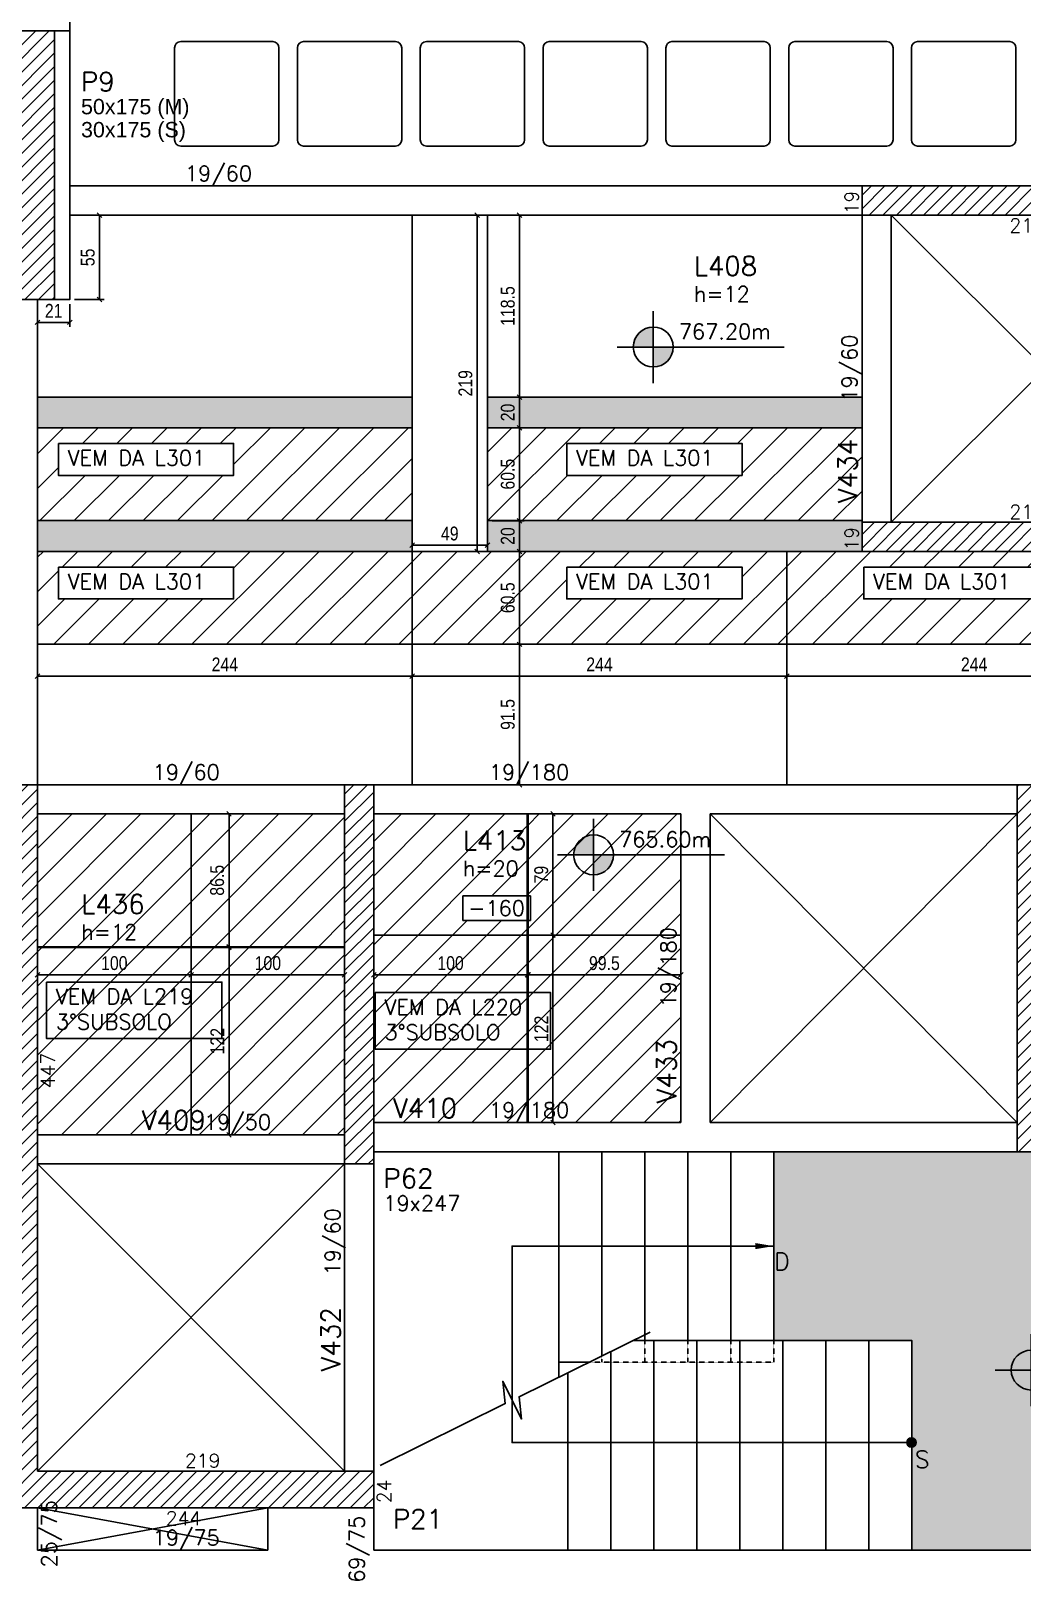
# Model space of a CAD drawing. Extents: x 1860 to 9314, y -614 to 3837.
# Drawn here: x 4906 to 5552, y 1354 to 2357 of the extents above; entities that cross this region are included whole.
import ezdxf
from ezdxf.enums import TextEntityAlignment as Align

# ---------------------------------------------------------------- set-up
doc = ezdxf.new("R2010")
doc.units = 0
doc.linetypes.add('DASHED', pattern=[0.75, 0.5, -0.25])
for name, color, linetype in [('251', 5, 'Continuous'), ('COTA', 241, 'Continuous'), ('F-AUX', 2, 'Continuous'), ('F-AUX-RED', 1, 'Continuous'), ('F-COTAS', 106, 'Continuous'), ('F-CUBETA', 1, 'Continuous'), ('F-DESNIVEL-9', 252, 'Continuous'), ('F-ESC-PROJ', 1, 'Continuous'), ('F-ESCADAS', 2, 'Continuous'), ('F-LAJES', 3, 'Continuous'), ('F-LAJES-DIM', 2, 'Continuous'), ('F-LAJES-NOME', 4, 'Continuous'), ('F-LEADER', 1, 'Continuous'), ('F-NÍVEL-PLANTA', 2, 'Continuous'), ('F-PILARES-DIM', 172, 'Continuous'), ('F-PILARES-HACH', 174, 'Continuous'), ('F-PILARES-M', 170, 'Continuous'), ('F-PILARES-NOME', 170, 'Continuous'), ('F-PILARES-S', 170, 'Continuous'), ('F-PILARES-V', 170, 'Continuous'), ('F-TEXTO', 6, 'Continuous'), ('F-TEXTO-YELLOW', 2, 'Continuous'), ('F-VIGAS', 3, 'Continuous'), ('F-VIGAS-DIM', 2, 'Continuous'), ('F-VIGAS-NOME', 4, 'Continuous'), ('F-VÃO', 1, 'Continuous'), ('Painéis', 200, 'Continuous')]:
    doc.layers.add(name, color=color, linetype=linetype)
doc.layers.add('F-DESNIVEL-3', color=7, linetype='Continuous', true_color=0xd5c7ff)
doc.layers.add('Hachura', color=251, linetype='Continuous', lineweight=9)
doc.styles.add('5385-ARQ-PB-BAS-PLA-TER-TORRE-A-106-TXT$0$R60-75', font='romans.shx', dxfattribs={"height": 0.1125})
doc.styles.add('COTA TECNICA-50', font='techl___.ttf', dxfattribs={"height": 9})
doc.styles.add('MCP', font='romans.shx')
doc.styles.add('ROMANS', font='romans.shx')
doc.styles.get("Standard").update_dxf_attribs({"font": 'arial.ttf'})
doc.dimstyles.new('COTA PAINEL-50', dxfattribs={"dimtxt": 9, "dimasz": 3, "dimexe": 3, "dimexo": 3, "dimgap": 3, "dimtad": 1, "dimdec": 1, "dimzin": 12, "dimdsep": 46, "dimtxsty": 'COTA TECNICA-50', "dimblk1": 'OBLIQUE', "dimblk2": 'OBLIQUE', "dimsah": 1, "dimcen": 0.9, "dimclrd": 4, "dimclre": 4, "dimclrt": 240, "dimadec": 1, "dimazin": 3, "dimtfac": 1, "dimtdec": 1, "dimtmove": 0, "dimatfit": 3, "dimfxl": 1, "dimtolj": 1, "dimtzin": 12, "dimarcsym": 0})
pattern_1 = [(45, (3615.476, 1372.732), (-4.419417, 4.419417), [])]

# ---------------------------------------------------------------- blocks, each defined once
blk = doc.blocks.new('_VAONER063650636500869008690')
at = {"layer": '251', "color": 1}
for p, q in [((30, 34), (-30, 34)), ((-34, 30), (-34, -30)), ((34, -30), (34, 30)), ((-30, -34), (30, -34))]:
    blk.add_line(p, q, dxfattribs=at)
for centre, start, end in [((-30, 30), 90, 180), ((30, 30), 0, 90), ((-30, -30), 180, 270), ((30, -30), 270, 0)]:
    blk.add_arc(centre, 4, start, end, dxfattribs=at)
blk = doc.blocks.new('*U16')
at = {"layer": 'F-LAJES-DIM', "color": 1}
blk.add_lwpolyline([(0, 0), (44, 0), (44, 16), (0, 16)], close=True, dxfattribs=at)
at = {"layer": 'F-LAJES-DIM', "style": 'MCP'}
blk.add_attdef('DIM', text='', height=10, dxfattribs=at).set_placement((22, 8), align=Align.MIDDLE_CENTER)
blk = doc.blocks.new('Nível - Planta')
at = {"layer": 'F-NÍVEL-PLANTA'}
h = blk.add_hatch(color=71, dxfattribs=at)
h.paths.add_polyline_path([(0, 0), (0, 0.26, 0.414214), (-0.26, 0)])
h.paths.add_polyline_path([(0.26, 0), (0, 0), (0, -0.26, 0.414214)])
for p, q in [((0, -0.469), (0, 0.469)), ((-0.469, 0), (1.704, 0))]:
    blk.add_line(p, q, dxfattribs=at)
blk.add_circle((0, 0), 0.26, dxfattribs=at)
at = {"layer": 'F-TEXTO', "color": 3, "style": 'MCP'}
blk.add_attdef('NÍVEL', (0.333, 0.102), '', height=0.2, dxfattribs=at)
blk = doc.blocks.new('A$C04536A2A')
at = {"layer": 'F-AUX'}
h = blk.add_hatch(color=1, dxfattribs=at)
edge = h.paths.add_edge_path()
edge.add_arc((-375.3, 89.1), 3, 0, 360)
at = {"layer": 'F-AUX', "color": 1}
blk.add_circle((-375.3, 89.1), 3, dxfattribs=at)
at = {"layer": 'F-AUX-RED'}
blk.add_lwpolyline([(-375.3, 89.1), (-635.4, 89), (-635.4, 217), (-465, 217)], dxfattribs=at)
blk.add_solid([(-477, 215), (-465, 217), (-477, 219)], dxfattribs=at)
at = {"layer": 'F-ESC-PROJ', "linetype": 'DASHED', "ltscale": 0.25}
for points in [[(-549, 155.5), (-549, 141.5)], [(-521, 155.5), (-521, 141.5)], [(-493, 155.5), (-493, 141.5)], [(-465, 155.5), (-465, 141.5)], [(-584.9, 141.5), (-465, 141.5)], [(-577, 145.4), (-577, 141.5)]]:
    blk.add_lwpolyline(points, dxfattribs=at)
at = {"layer": 'F-ESCADAS', "linetype": 'Continuous'}
for points in [[(-605, 278.5), (-605, 131.6)], [(-577, 278.5), (-577, 145.4)], [(-549, 278.5), (-549, 155.5)], [(-521, 278.5), (-521, 155.5)], [(-493, 278.5), (-493, 155.5)], [(-465, 278.5), (-465, 155.5)], [(-556.4, 155.5), (-375, 155.5)], [(-543, 155.5), (-543, 19)], [(-515, 155.5), (-515, 19)], [(-487, 155.5), (-487, 19)], [(-459, 155.5), (-459, 19)], [(-431, 155.5), (-431, 19)], [(-403, 155.5), (-403, 19)], [(-375, 155.5), (-375, 19)], [(-605, 141.5), (-584.9, 141.5)], [(-571, 148.3), (-571, 19)], [(-599, 134.6), (-599, 19)]]:
    blk.add_lwpolyline(points, dxfattribs=at)
at = {"layer": 'F-LEADER'}
blk.add_lwpolyline([(-545.4, 160.9), (-630.9, 118.9), (-629.3, 104.3), (-641.5, 129), (-639.9, 114.4), (-721.3, 74.2)], dxfattribs=at)
at = {"layer": 'F-TEXTO-YELLOW', "char_height": 11.2, "width": 61.38, "attachment_point": 9, "style": '5385-ARQ-PB-BAS-PLA-TER-TORRE-A-106-TXT$0$R60-75'}
for s, insert in [('D', (-454.5, 201.4)), ('S', (-363.5, 72.5))]:
    blk.add_mtext(s, dxfattribs=dict(at, insert=insert))
blk = doc.blocks.new('_Oblique')
at = {"color": 0, "linetype": 'ByBlock', "lineweight": -2}
blk.add_line((-0.5, -0.5), (0.5, 0.5), dxfattribs=at)
blk = doc.blocks.new('*D674')
at = {"layer": 'COTA', "color": 4, "lineweight": -2, "transparency": 16777216}
for p, q in [((4910.5, 1954.7), (4910.5, 1934)), ((5154.5, 1954.7), (5154.5, 1934)), ((4910.5, 1937), (5154.5, 1937))]:
    blk.add_line(p, q, dxfattribs=at)
at = {"layer": 'Defpoints', "color": 0, "transparency": 16777216}
for p in [(4910.5, 1957.7), (5154.5, 1957.7), (5154.5, 1937)]:
    blk.add_point(p, dxfattribs=at)
at = {"layer": 'COTA', "color": 4, "lineweight": -2, "transparency": 16777216, "xscale": 3, "yscale": 3, "zscale": 3, "rotation": 180}
blk.add_blockref('_Oblique', (4910.5, 1937), dxfattribs=at)
at = {"layer": 'COTA', "color": 4, "lineweight": -2, "transparency": 16777216, "xscale": 3, "yscale": 3, "zscale": 3}
blk.add_blockref('_Oblique', (5154.5, 1937), dxfattribs=at)
at = {"layer": 'COTA', "color": 240, "transparency": 16777216, "insert": (5032.5, 1944.6), "char_height": 9, "attachment_point": 5, "style": 'COTA TECNICA-50'}
blk.add_mtext('\\A1;244', dxfattribs=at)
blk = doc.blocks.new('*D675')
at = {"layer": 'COTA', "color": 4, "lineweight": -2, "transparency": 16777216}
for p, q in [((5154.5, 1954.7), (5154.5, 1934)), ((5154.5, 1937), (5398.5, 1937))]:
    blk.add_line(p, q, dxfattribs=at)
at = {"layer": 'Defpoints', "color": 0, "transparency": 16777216}
for p in [(5154.5, 1957.7), (5398.5, 1937), (5398.5, 1937)]:
    blk.add_point(p, dxfattribs=at)
at = {"layer": 'COTA', "color": 4, "lineweight": -2, "transparency": 16777216, "xscale": 3, "yscale": 3, "zscale": 3, "rotation": 180}
blk.add_blockref('_Oblique', (5154.5, 1937), dxfattribs=at)
at = {"layer": 'COTA', "color": 4, "lineweight": -2, "transparency": 16777216, "xscale": 3, "yscale": 3, "zscale": 3}
blk.add_blockref('_Oblique', (5398.5, 1937), dxfattribs=at)
at = {"layer": 'COTA', "color": 240, "transparency": 16777216, "insert": (5276.5, 1944.6), "char_height": 9, "attachment_point": 5, "style": 'COTA TECNICA-50'}
blk.add_mtext('\\A1;244', dxfattribs=at)
blk = doc.blocks.new('*D676')
at = {"layer": 'COTA', "color": 4, "lineweight": -2, "transparency": 16777216}
blk.add_line((5398.5, 1937), (5642.5, 1937), dxfattribs=at)
at = {"layer": 'Defpoints', "color": 0, "transparency": 16777216}
for p in [(5398.5, 1937), (5642.5, 1937), (5642.5, 1937)]:
    blk.add_point(p, dxfattribs=at)
at = {"layer": 'COTA', "color": 4, "lineweight": -2, "transparency": 16777216, "xscale": 3, "yscale": 3, "zscale": 3, "rotation": 180}
blk.add_blockref('_Oblique', (5398.5, 1937), dxfattribs=at)
at = {"layer": 'COTA', "color": 4, "lineweight": -2, "transparency": 16777216, "xscale": 3, "yscale": 3, "zscale": 3}
blk.add_blockref('_Oblique', (5642.5, 1937), dxfattribs=at)
at = {"layer": 'COTA', "color": 240, "transparency": 16777216, "insert": (5520.5, 1944.6), "char_height": 9, "attachment_point": 5, "style": 'COTA TECNICA-50'}
blk.add_mtext('\\A1;244', dxfattribs=at)
blk = doc.blocks.new('*D684')
at = {"layer": 'COTA', "color": 4, "lineweight": -2, "transparency": 16777216}
for p, q in [((5206.5, 2038.2), (5227.4, 2038.2)), ((5224.4, 2018.2), (5224.4, 2038.2)), ((5206.5, 2018.2), (5227.4, 2018.2))]:
    blk.add_line(p, q, dxfattribs=at)
at = {"layer": 'Defpoints', "color": 0, "transparency": 16777216}
for p in [(5203.5, 2038.2), (5224.4, 2038.2), (5203.5, 2018.2)]:
    blk.add_point(p, dxfattribs=at)
at = {"layer": 'COTA', "color": 4, "lineweight": -2, "transparency": 16777216, "xscale": 3, "yscale": 3, "zscale": 3}
for p, rotation in [((5224.4, 2038.2), 90), ((5224.4, 2018.2), 270)]:
    blk.add_blockref('_Oblique', p, dxfattribs=dict(at, rotation=rotation))
at = {"layer": 'COTA', "color": 240, "transparency": 16777216, "insert": (5216.8, 2028.2), "char_height": 9, "attachment_point": 5, "rotation": 90, "style": 'COTA TECNICA-50'}
blk.add_mtext('\\A1;20', dxfattribs=at)
blk = doc.blocks.new('*D685')
at = {"layer": 'COTA', "color": 4, "lineweight": -2, "transparency": 16777216}
for p, q in [((5206.5, 2098.7), (5227.4, 2098.7)), ((5224.4, 2038.2), (5224.4, 2098.7)), ((5206.5, 2038.2), (5227.4, 2038.2))]:
    blk.add_line(p, q, dxfattribs=at)
at = {"layer": 'Defpoints', "color": 0, "transparency": 16777216}
for p in [(5203.5, 2098.7), (5224.4, 2098.7), (5203.5, 2038.2)]:
    blk.add_point(p, dxfattribs=at)
at = {"layer": 'COTA', "color": 4, "lineweight": -2, "transparency": 16777216, "xscale": 3, "yscale": 3, "zscale": 3}
for p, rotation in [((5224.4, 2098.7), 90), ((5224.4, 2038.2), 270)]:
    blk.add_blockref('_Oblique', p, dxfattribs=dict(at, rotation=rotation))
at = {"layer": 'COTA', "color": 240, "transparency": 16777216, "insert": (5216.8, 2068.5), "char_height": 9, "attachment_point": 5, "rotation": 90, "style": 'COTA TECNICA-50'}
blk.add_mtext('\\A1;60.5', dxfattribs=at)
blk = doc.blocks.new('*D686')
at = {"layer": 'COTA', "color": 4, "lineweight": -2, "transparency": 16777216}
for p, q in [((5206.5, 2118.7), (5227.4, 2118.7)), ((5224.4, 2098.7), (5224.4, 2118.7)), ((5206.5, 2098.7), (5227.4, 2098.7))]:
    blk.add_line(p, q, dxfattribs=at)
at = {"layer": 'Defpoints', "color": 0, "transparency": 16777216}
for p in [(5203.5, 2118.7), (5224.4, 2118.7), (5203.5, 2098.7)]:
    blk.add_point(p, dxfattribs=at)
at = {"layer": 'COTA', "color": 4, "lineweight": -2, "transparency": 16777216, "xscale": 3, "yscale": 3, "zscale": 3}
for p, rotation in [((5224.4, 2118.7), 90), ((5224.4, 2098.7), 270)]:
    blk.add_blockref('_Oblique', p, dxfattribs=dict(at, rotation=rotation))
at = {"layer": 'COTA', "color": 240, "transparency": 16777216, "insert": (5216.8, 2108.7), "char_height": 9, "attachment_point": 5, "rotation": 90, "style": 'COTA TECNICA-50'}
blk.add_mtext('\\A1;20', dxfattribs=at)
blk = doc.blocks.new('*D687')
at = {"layer": 'COTA', "color": 4, "lineweight": -2, "transparency": 16777216}
for p, q in [((5206.5, 2237.2), (5227.4, 2237.2)), ((5224.4, 2118.7), (5224.4, 2237.2)), ((5206.5, 2118.7), (5227.4, 2118.7))]:
    blk.add_line(p, q, dxfattribs=at)
at = {"layer": 'Defpoints', "color": 0, "transparency": 16777216}
for p in [(5203.5, 2237.2), (5224.4, 2237.2), (5203.5, 2118.7)]:
    blk.add_point(p, dxfattribs=at)
at = {"layer": 'COTA', "color": 4, "lineweight": -2, "transparency": 16777216, "xscale": 3, "yscale": 3, "zscale": 3}
for p, rotation in [((5224.4, 2237.2), 90), ((5224.4, 2118.7), 270)]:
    blk.add_blockref('_Oblique', p, dxfattribs=dict(at, rotation=rotation))
at = {"layer": 'COTA', "color": 240, "transparency": 16777216, "insert": (5216.8, 2178), "char_height": 9, "attachment_point": 5, "rotation": 90, "style": 'COTA TECNICA-50'}
blk.add_mtext('\\A1;118.5', dxfattribs=at)
blk = doc.blocks.new('*D688')
at = {"layer": 'COTA', "color": 4, "lineweight": -2, "transparency": 16777216}
for p, q in [((5154.5, 2021.2), (5154.5, 2025.2)), ((5154.5, 2022.2), (5203.5, 2022.2)), ((5203.5, 2021.2), (5203.5, 2025.2))]:
    blk.add_line(p, q, dxfattribs=at)
at = {"layer": 'Defpoints', "color": 0, "transparency": 16777216}
for p in [(5154.5, 2018.2), (5203.5, 2022.2), (5203.5, 2018.2)]:
    blk.add_point(p, dxfattribs=at)
at = {"layer": 'COTA', "color": 4, "lineweight": -2, "transparency": 16777216, "xscale": 3, "yscale": 3, "zscale": 3, "rotation": 180}
blk.add_blockref('_Oblique', (5154.5, 2022.2), dxfattribs=at)
at = {"layer": 'COTA', "color": 4, "lineweight": -2, "transparency": 16777216, "xscale": 3, "yscale": 3, "zscale": 3}
blk.add_blockref('_Oblique', (5203.5, 2022.2), dxfattribs=at)
at = {"layer": 'COTA', "color": 240, "transparency": 16777216, "insert": (5179, 2029.8), "char_height": 9, "attachment_point": 5, "style": 'COTA TECNICA-50'}
blk.add_mtext('\\A1;49', dxfattribs=at)
blk = doc.blocks.new('*D689')
at = {"layer": 'COTA', "color": 4, "lineweight": -2, "transparency": 16777216}
for p, q in [((5200.5, 2237.2), (5193.8, 2237.2)), ((5196.8, 2018.2), (5196.8, 2237.2)), ((5200.5, 2018.2), (5193.8, 2018.2))]:
    blk.add_line(p, q, dxfattribs=at)
at = {"layer": 'Defpoints', "color": 0, "transparency": 16777216}
for p in [(5196.8, 2237.2), (5203.5, 2237.2), (5203.5, 2018.2)]:
    blk.add_point(p, dxfattribs=at)
at = {"layer": 'COTA', "color": 4, "lineweight": -2, "transparency": 16777216, "xscale": 3, "yscale": 3, "zscale": 3}
for p, rotation in [((5196.8, 2237.2), 90), ((5196.8, 2018.2), 270)]:
    blk.add_blockref('_Oblique', p, dxfattribs=dict(at, rotation=rotation))
at = {"layer": 'COTA', "color": 240, "transparency": 16777216, "insert": (5189.2, 2127.7), "char_height": 9, "attachment_point": 5, "rotation": 90, "style": 'COTA TECNICA-50'}
blk.add_mtext('\\A1;219', dxfattribs=at)
blk = doc.blocks.new('*D690')
at = {"layer": 'COTA', "color": 4, "lineweight": -2, "transparency": 16777216}
for p, q in [((4934.5, 2237.2), (4953.8, 2237.2)), ((4950.8, 2182.2), (4950.8, 2237.2)), ((4934.5, 2182.2), (4953.8, 2182.2))]:
    blk.add_line(p, q, dxfattribs=at)
at = {"layer": 'Defpoints', "color": 0, "transparency": 16777216}
for p in [(4931.5, 2237.2), (4950.8, 2237.2), (4931.5, 2182.2)]:
    blk.add_point(p, dxfattribs=at)
at = {"layer": 'COTA', "color": 4, "lineweight": -2, "transparency": 16777216, "xscale": 3, "yscale": 3, "zscale": 3}
for p, rotation in [((4950.8, 2237.2), 90), ((4950.8, 2182.2), 270)]:
    blk.add_blockref('_Oblique', p, dxfattribs=dict(at, rotation=rotation))
at = {"layer": 'COTA', "color": 240, "transparency": 16777216, "insert": (4943.2, 2209.7), "char_height": 9, "attachment_point": 5, "rotation": 90, "style": 'COTA TECNICA-50'}
blk.add_mtext('\\A1;55', dxfattribs=at)
blk = doc.blocks.new('*D691')
at = {"layer": 'COTA', "color": 4, "lineweight": -2, "transparency": 16777216}
for p, q in [((4910.5, 2179.2), (4910.5, 2164.4)), ((4931.5, 2179.2), (4931.5, 2164.4)), ((4910.5, 2167.4), (4931.5, 2167.4))]:
    blk.add_line(p, q, dxfattribs=at)
at = {"layer": 'Defpoints', "color": 0, "transparency": 16777216}
for p in [(4910.5, 2182.2), (4931.5, 2182.2), (4931.5, 2167.4)]:
    blk.add_point(p, dxfattribs=at)
at = {"layer": 'COTA', "color": 4, "lineweight": -2, "transparency": 16777216, "xscale": 3, "yscale": 3, "zscale": 3, "rotation": 180}
blk.add_blockref('_Oblique', (4910.5, 2167.4), dxfattribs=at)
at = {"layer": 'COTA', "color": 4, "lineweight": -2, "transparency": 16777216, "xscale": 3, "yscale": 3, "zscale": 3}
blk.add_blockref('_Oblique', (4931.5, 2167.4), dxfattribs=at)
at = {"layer": 'COTA', "color": 240, "transparency": 16777216, "insert": (4921, 2174.9), "char_height": 9, "attachment_point": 5, "style": 'COTA TECNICA-50'}
blk.add_mtext('\\A1;21', dxfattribs=at)
blk = doc.blocks.new('*D696')
at = {"layer": 'COTA', "color": 4, "lineweight": -2, "transparency": 16777216}
for p, q in [((5206.5, 2018.2), (5227.4, 2018.2)), ((5224.4, 2018.2), (5224.4, 1957.7)), ((5206.5, 1957.7), (5227.4, 1957.7))]:
    blk.add_line(p, q, dxfattribs=at)
at = {"layer": 'Defpoints', "color": 0, "transparency": 16777216}
for p in [(5203.5, 2018.2), (5203.5, 1957.7), (5224.4, 1957.7)]:
    blk.add_point(p, dxfattribs=at)
at = {"layer": 'COTA', "color": 4, "lineweight": -2, "transparency": 16777216, "xscale": 3, "yscale": 3, "zscale": 3}
for p, rotation in [((5224.4, 2018.2), 90), ((5224.4, 1957.7), 270)]:
    blk.add_blockref('_Oblique', p, dxfattribs=dict(at, rotation=rotation))
at = {"layer": 'COTA', "color": 240, "transparency": 16777216, "insert": (5216.8, 1988), "char_height": 9, "attachment_point": 5, "rotation": 90, "style": 'COTA TECNICA-50'}
blk.add_mtext('\\A1;60.5', dxfattribs=at)
blk = doc.blocks.new('*D697')
at = {"layer": 'COTA', "color": 4, "lineweight": -2, "transparency": 16777216}
for p, q in [((5206.5, 1957.7), (5227.4, 1957.7)), ((5224.4, 1957.7), (5224.4, 1866.2))]:
    blk.add_line(p, q, dxfattribs=at)
at = {"layer": 'Defpoints', "color": 0, "transparency": 16777216}
for p in [(5203.5, 1957.7), (5224.4, 1866.2), (5224.4, 1866.2)]:
    blk.add_point(p, dxfattribs=at)
at = {"layer": 'COTA', "color": 4, "lineweight": -2, "transparency": 16777216, "xscale": 3, "yscale": 3, "zscale": 3}
for p, rotation in [((5224.4, 1957.7), 90), ((5224.4, 1866.2), 270)]:
    blk.add_blockref('_Oblique', p, dxfattribs=dict(at, rotation=rotation))
at = {"layer": 'COTA', "color": 240, "transparency": 16777216, "insert": (5216.8, 1912), "char_height": 9, "attachment_point": 5, "rotation": 90, "style": 'COTA TECNICA-50'}
blk.add_mtext('\\A1;91.5', dxfattribs=at)
blk = doc.blocks.new('*D1132')
at = {"layer": 'COTA', "color": 4, "lineweight": -2, "transparency": 16777216}
for p, q in [((4910.5, 1757.2), (4910.5, 1739.4)), ((5010.5, 1757.2), (5010.5, 1739.4)), ((4910.5, 1742.4), (5010.5, 1742.4))]:
    blk.add_line(p, q, dxfattribs=at)
at = {"layer": 'Defpoints', "color": 0, "transparency": 16777216}
for p in [(4910.5, 1760.2), (5010.5, 1760.2), (5010.5, 1742.4)]:
    blk.add_point(p, dxfattribs=at)
at = {"layer": 'COTA', "color": 4, "lineweight": -2, "transparency": 16777216, "xscale": 3, "yscale": 3, "zscale": 3, "rotation": 180}
blk.add_blockref('_Oblique', (4910.5, 1742.4), dxfattribs=at)
at = {"layer": 'COTA', "color": 4, "lineweight": -2, "transparency": 16777216, "xscale": 3, "yscale": 3, "zscale": 3}
blk.add_blockref('_Oblique', (5010.5, 1742.4), dxfattribs=at)
at = {"layer": 'COTA', "color": 240, "transparency": 16777216, "insert": (4960.5, 1750), "char_height": 9, "attachment_point": 5, "style": 'COTA TECNICA-50'}
blk.add_mtext('\\A1;100', dxfattribs=at)
blk = doc.blocks.new('*D1133')
at = {"layer": 'COTA', "color": 4, "lineweight": -2, "transparency": 16777216}
for p, q in [((5010.5, 1757.2), (5010.5, 1739.4)), ((5110.5, 1757.2), (5110.5, 1739.4)), ((5010.5, 1742.4), (5110.5, 1742.4))]:
    blk.add_line(p, q, dxfattribs=at)
at = {"layer": 'Defpoints', "color": 0, "transparency": 16777216}
for p in [(5010.5, 1760.2), (5110.5, 1760.2), (5110.5, 1742.4)]:
    blk.add_point(p, dxfattribs=at)
at = {"layer": 'COTA', "color": 4, "lineweight": -2, "transparency": 16777216, "xscale": 3, "yscale": 3, "zscale": 3, "rotation": 180}
blk.add_blockref('_Oblique', (5010.5, 1742.4), dxfattribs=at)
at = {"layer": 'COTA', "color": 4, "lineweight": -2, "transparency": 16777216, "xscale": 3, "yscale": 3, "zscale": 3}
blk.add_blockref('_Oblique', (5110.5, 1742.4), dxfattribs=at)
at = {"layer": 'COTA', "color": 240, "transparency": 16777216, "insert": (5060.5, 1750), "char_height": 9, "attachment_point": 5, "style": 'COTA TECNICA-50'}
blk.add_mtext('\\A1;100', dxfattribs=at)
blk = doc.blocks.new('*D1134')
at = {"layer": 'COTA', "color": 4, "lineweight": -2, "transparency": 16777216}
for p, q in [((5013.5, 1760.2), (5038.2, 1760.2)), ((5035.2, 1638.2), (5035.2, 1760.2)), ((5013.5, 1638.2), (5038.2, 1638.2))]:
    blk.add_line(p, q, dxfattribs=at)
at = {"layer": 'Defpoints', "color": 0, "transparency": 16777216}
for p in [(5010.5, 1760.2), (5035.2, 1760.2), (5010.5, 1638.2)]:
    blk.add_point(p, dxfattribs=at)
at = {"layer": 'COTA', "color": 4, "lineweight": -2, "transparency": 16777216, "xscale": 3, "yscale": 3, "zscale": 3}
for p, rotation in [((5035.2, 1760.2), 90), ((5035.2, 1638.2), 270)]:
    blk.add_blockref('_Oblique', p, dxfattribs=dict(at, rotation=rotation))
at = {"layer": 'COTA', "color": 240, "transparency": 16777216, "insert": (5027.6, 1699.2), "char_height": 9, "attachment_point": 5, "rotation": 90, "style": 'COTA TECNICA-50'}
blk.add_mtext('\\A1;122', dxfattribs=at)
blk = doc.blocks.new('*D1135')
at = {"layer": 'COTA', "color": 4, "lineweight": -2, "transparency": 16777216}
for p, q in [((5013.5, 1847.2), (5038.2, 1847.2)), ((5035.2, 1760.7), (5035.2, 1847.2)), ((5013.5, 1760.7), (5038.2, 1760.7))]:
    blk.add_line(p, q, dxfattribs=at)
at = {"layer": 'Defpoints', "color": 0, "transparency": 16777216}
for p in [(5010.5, 1847.2), (5035.2, 1847.2), (5010.5, 1760.7)]:
    blk.add_point(p, dxfattribs=at)
at = {"layer": 'COTA', "color": 4, "lineweight": -2, "transparency": 16777216, "xscale": 3, "yscale": 3, "zscale": 3}
for p, rotation in [((5035.2, 1847.2), 90), ((5035.2, 1760.7), 270)]:
    blk.add_blockref('_Oblique', p, dxfattribs=dict(at, rotation=rotation))
at = {"layer": 'COTA', "color": 240, "transparency": 16777216, "insert": (5027.5, 1804), "char_height": 9, "attachment_point": 5, "rotation": 90, "style": 'COTA TECNICA-50'}
blk.add_mtext('\\A1;86.5', dxfattribs=at)
blk = doc.blocks.new('*D1136')
at = {"layer": 'COTA', "color": 4, "lineweight": -2, "transparency": 16777216}
for p, q in [((5129.5, 1765.2), (5129.5, 1739.4)), ((5229.5, 1765.2), (5229.5, 1739.4)), ((5129.5, 1742.4), (5229.5, 1742.4))]:
    blk.add_line(p, q, dxfattribs=at)
at = {"layer": 'Defpoints', "color": 0, "transparency": 16777216}
for p in [(5129.5, 1768.2), (5229.5, 1768.2), (5229.5, 1742.4)]:
    blk.add_point(p, dxfattribs=at)
at = {"layer": 'COTA', "color": 4, "lineweight": -2, "transparency": 16777216, "xscale": 3, "yscale": 3, "zscale": 3, "rotation": 180}
blk.add_blockref('_Oblique', (5129.5, 1742.4), dxfattribs=at)
at = {"layer": 'COTA', "color": 4, "lineweight": -2, "transparency": 16777216, "xscale": 3, "yscale": 3, "zscale": 3}
blk.add_blockref('_Oblique', (5229.5, 1742.4), dxfattribs=at)
at = {"layer": 'COTA', "color": 240, "transparency": 16777216, "insert": (5179.5, 1750), "char_height": 9, "attachment_point": 5, "style": 'COTA TECNICA-50'}
blk.add_mtext('\\A1;100', dxfattribs=at)
blk = doc.blocks.new('*D1137')
at = {"layer": 'COTA', "color": 4, "lineweight": -2, "transparency": 16777216}
for p, q in [((5230, 1765.2), (5230, 1739.4)), ((5329.5, 1765.2), (5329.5, 1739.4)), ((5230, 1742.4), (5329.5, 1742.4))]:
    blk.add_line(p, q, dxfattribs=at)
at = {"layer": 'Defpoints', "color": 0, "transparency": 16777216}
for p in [(5230, 1768.2), (5329.5, 1768.2), (5329.5, 1742.4)]:
    blk.add_point(p, dxfattribs=at)
at = {"layer": 'COTA', "color": 4, "lineweight": -2, "transparency": 16777216, "xscale": 3, "yscale": 3, "zscale": 3, "rotation": 180}
blk.add_blockref('_Oblique', (5230, 1742.4), dxfattribs=at)
at = {"layer": 'COTA', "color": 4, "lineweight": -2, "transparency": 16777216, "xscale": 3, "yscale": 3, "zscale": 3}
blk.add_blockref('_Oblique', (5329.5, 1742.4), dxfattribs=at)
at = {"layer": 'COTA', "color": 240, "transparency": 16777216, "insert": (5279.7, 1750), "char_height": 9, "attachment_point": 5, "style": 'COTA TECNICA-50'}
blk.add_mtext('\\A1;99.5', dxfattribs=at)
blk = doc.blocks.new('*D1138')
at = {"layer": 'COTA', "color": 4, "lineweight": -2, "transparency": 16777216}
for p, q in [((5233, 1768.2), (5249.2, 1768.2)), ((5246.2, 1646.2), (5246.2, 1768.2)), ((5233, 1646.2), (5249.2, 1646.2))]:
    blk.add_line(p, q, dxfattribs=at)
at = {"layer": 'Defpoints', "color": 0, "transparency": 16777216}
for p in [(5230, 1768.2), (5246.2, 1768.2), (5230, 1646.2)]:
    blk.add_point(p, dxfattribs=at)
at = {"layer": 'COTA', "color": 4, "lineweight": -2, "transparency": 16777216, "xscale": 3, "yscale": 3, "zscale": 3}
for p, rotation in [((5246.2, 1768.2), 90), ((5246.2, 1646.2), 270)]:
    blk.add_blockref('_Oblique', p, dxfattribs=dict(at, rotation=rotation))
at = {"layer": 'COTA', "color": 240, "transparency": 16777216, "insert": (5238.6, 1707.2), "char_height": 9, "attachment_point": 5, "rotation": 90, "style": 'COTA TECNICA-50'}
blk.add_mtext('\\A1;122', dxfattribs=at)
blk = doc.blocks.new('*D1139')
at = {"layer": 'COTA', "color": 4, "lineweight": -2, "transparency": 16777216}
for p, q in [((5233, 1847.2), (5249.2, 1847.2)), ((5246.2, 1768.2), (5246.2, 1847.2)), ((5233, 1768.2), (5249.2, 1768.2))]:
    blk.add_line(p, q, dxfattribs=at)
at = {"layer": 'Defpoints', "color": 0, "transparency": 16777216}
for p in [(5230, 1847.2), (5246.2, 1847.2), (5230, 1768.2)]:
    blk.add_point(p, dxfattribs=at)
at = {"layer": 'COTA', "color": 4, "lineweight": -2, "transparency": 16777216, "xscale": 3, "yscale": 3, "zscale": 3}
for p, rotation in [((5246.2, 1847.2), 90), ((5246.2, 1768.2), 270)]:
    blk.add_blockref('_Oblique', p, dxfattribs=dict(at, rotation=rotation))
at = {"layer": 'COTA', "color": 240, "transparency": 16777216, "insert": (5238.6, 1807.7), "char_height": 9, "attachment_point": 5, "rotation": 90, "style": 'COTA TECNICA-50'}
blk.add_mtext('\\A1;79', dxfattribs=at)

msp = doc.modelspace()

# ---------------------------------------------------------------- hatches: boundary and pattern name
at = {"layer": 'F-DESNIVEL-3', "linetype": 'Continuous'}
h = msp.add_hatch(color=256, dxfattribs=at)
h.dxf.hatch_style = 1
h.paths.add_polyline_path([(5755.98, 1509.73), (5755.98, 1627.23), (5389.98, 1627.23), (5389.98, 1504.23), (5479.98, 1504.23), (5479.98, 1367.73), (5755.98, 1367.73)])
at = {"layer": 'F-PILARES-HACH', "linetype": 'Continuous'}
h = msp.add_hatch(dxfattribs=at)
h.set_pattern_fill('ANSI31', color=256, scale=50, style=0)
h.set_pattern_definition(pattern_1)
h.paths.add_polyline_path([(4891.48, 2182.23), (4921.48, 2182.23), (4921.48, 2357.23), (4891.48, 2357.23)], flags=16)
h = msp.add_hatch(dxfattribs=at)
h.set_pattern_fill('ANSI31', color=256, scale=50, style=0)
h.set_pattern_definition(pattern_1)
h.paths.add_polyline_path([(5685.48, 2018.23), (5685.48, 2256.23), (5447.48, 2256.23), (5447.48, 2237.23), (5666.48, 2237.23), (5666.48, 2037.23), (5447.48, 2037.23), (5447.48, 2018.23)], flags=16)
h = msp.add_hatch(dxfattribs=at)
h.set_pattern_fill('ANSI31', color=256, scale=50, style=0)
h.set_pattern_definition(pattern_1)
h.paths.add_polyline_path([(4891.48, 1395.23), (5129.48, 1395.23), (5129.48, 1419.23), (4910.48, 1419.23), (4910.48, 1866.23), (4891.48, 1866.23)], flags=16)
h = msp.add_hatch(dxfattribs=at)
h.set_pattern_fill('ANSI31', color=256, scale=50, style=0)
h.set_pattern_definition(pattern_1)
h.paths.add_polyline_path([(5110.48, 1619.23), (5129.48, 1619.23), (5129.48, 1866.23), (5110.48, 1866.23)], flags=16)
h = msp.add_hatch(dxfattribs=at)
h.set_pattern_fill('ANSI31', color=256, scale=50, style=0)
h.set_pattern_definition(pattern_1)
h.paths.add_polyline_path([(5548.48, 1627.23), (5567.48, 1627.23), (5567.48, 1866.23), (5548.48, 1866.23)], flags=16)
at = {"layer": 'Hachura', "linetype": 'ByBlock'}
h = msp.add_hatch(color=256, dxfattribs=at)
h.dxf.hatch_style = 1
h.paths.add_polyline_path([(4910.48, 2118.73), (4910.48, 2098.73), (5154.48, 2098.73), (5154.48, 2118.73)])
h = msp.add_hatch(color=256, dxfattribs=at)
h.dxf.hatch_style = 1
h.paths.add_polyline_path([(5447.48, 2118.73), (5203.48, 2118.73), (5203.48, 2098.73), (5447.48, 2098.73)])
h = msp.add_hatch(dxfattribs=at)
h.set_pattern_fill('ANSI31', color=256, scale=5)
h.paths.add_polyline_path([(5154.48, 2038.23), (5154.48, 2098.73), (4910.48, 2098.73), (4910.48, 2038.23)])
h.paths.add_polyline_path([(5203.48, 2098.73), (5203.48, 2038.23), (5447.48, 2038.23), (5447.48, 2098.73)])
h.paths.add_polyline_path([(5154.48, 1957.73), (5154.48, 2018.23), (4910.48, 2018.23), (4910.48, 1957.73)])
h.paths.add_polyline_path([(5154.48, 1957.73), (5398.48, 1957.73), (5398.48, 2018.23), (5154.48, 2018.23)])
h.paths.add_polyline_path([(5642.48, 1957.73), (5642.48, 2018.23), (5447.48, 2018.23), (5398.48, 2018.23), (5398.48, 1957.73)])
h.paths.add_polyline_path([(5911.48, 2112.23), (5911.48, 2038.23), (6155.48, 2038.23), (6155.48, 2112.23)])
h.paths.add_polyline_path([(5911.48, 2018.23), (5911.48, 1957.73), (6155.48, 1957.73), (6155.48, 2018.23)])
h.paths.add_polyline_path([(5968.48, 2007.99), (5968.48, 1987.25), (6082.62, 1987.25), (6082.62, 2007.99)], flags=16)
h.paths.add_polyline_path([(5966.93, 2096.75), (5966.93, 2059.88), (6081.07, 2059.88), (6081.07, 2096.75)], flags=16)
h.paths.add_polyline_path([(5562.74, 1987.25), (5562.74, 2007.99), (5448.6, 2007.99), (5448.6, 1987.25)], flags=16)
h.paths.add_polyline_path([(5369.33, 1987.25), (5369.33, 2007.99), (5255.2, 2007.99), (5255.2, 1987.25)], flags=16)
h.paths.add_polyline_path([(5369.33, 2067.75), (5369.33, 2088.49), (5255.2, 2088.49), (5255.2, 2067.75)], flags=16)
h.paths.add_polyline_path([(5038.23, 2067.75), (5038.23, 2088.49), (4924.1, 2088.49), (4924.1, 2067.75)], flags=16)
h.paths.add_polyline_path([(4924.1, 2007.99), (4924.1, 1987.25), (5038.23, 1987.25), (5038.23, 2007.99)], flags=16)
h = msp.add_hatch(color=256, dxfattribs=at)
h.dxf.hatch_style = 1
h.paths.add_polyline_path([(5154.48, 2038.23), (4910.48, 2038.23), (4910.48, 2018.23), (5154.48, 2018.23)])
h = msp.add_hatch(color=256, dxfattribs=at)
h.dxf.hatch_style = 1
h.paths.add_polyline_path([(5447.48, 2037.23), (5447.48, 2038.23), (5203.48, 2038.23), (5203.48, 2018.23), (5447.48, 2018.23)])
h = msp.add_hatch(dxfattribs=at)
h.set_pattern_fill('ANSI31', color=256, scale=5)
h.set_pattern_definition([(45, (-244.971, 373.657), (-11.22532, 11.22532), [])])
h.paths.add_polyline_path([(5010.48, 1847.23), (5010.48, 1760.73), (5110.48, 1760.73), (5110.48, 1847.23)])
h.paths.add_polyline_path([(4910.48, 1847.23), (4910.48, 1760.73), (5010.48, 1760.73), (5010.48, 1847.23)])
h.paths.add_polyline_path([(5010.48, 1760.23), (4910.48, 1760.23), (4910.48, 1638.23), (5010.48, 1638.23)])
h.paths.add_polyline_path([(5010.48, 1638.23), (5110.48, 1638.23), (5110.48, 1760.23), (5010.48, 1760.23)])
h = msp.add_hatch(dxfattribs=at)
h.set_pattern_fill('ANSI31', color=256, scale=5)
h.paths.add_polyline_path([(5129.48, 1847.23), (5129.48, 1768.23), (5229.48, 1768.23), (5229.48, 1777.83), (5187.51, 1777.83), (5187.51, 1793.83), (5229.48, 1793.83), (5229.48, 1847.23)])
h.paths.add_polyline_path([(5285.67, 1820.57), (5329.48, 1820.57), (5329.48, 1847.23), (5229.98, 1847.23), (5229.98, 1793.83), (5231.51, 1793.83), (5231.51, 1777.83), (5229.98, 1777.83), (5229.98, 1768.23), (5329.48, 1768.23), (5329.48, 1820.57)])
h.paths.add_polyline_path([(5329.48, 1768.23), (5229.98, 1768.23), (5229.98, 1730.86), (5244.59, 1730.86), (5244.59, 1693.99), (5229.98, 1693.99), (5229.98, 1646.23), (5329.48, 1646.23)])
h.paths.add_polyline_path([(5244.59, 1730.86), (5229.98, 1730.86), (5229.98, 1693.99), (5244.59, 1693.99)], flags=17)
h.paths.add_polyline_path([(5229.48, 1693.99), (5229.48, 1730.86), (5130.45, 1730.86), (5130.45, 1693.99)], flags=17)
h.paths.add_polyline_path([(5229.48, 1730.86), (5229.48, 1768.23), (5129.48, 1768.23), (5129.48, 1646.23), (5229.48, 1646.23), (5229.48, 1693.99), (5130.45, 1693.99), (5130.45, 1730.86)])

# ---------------------------------------------------------------- linework, layer by layer
at = {"layer": 'COTA'}
for points in [[(4924.1, 2088.49), (5038.23, 2088.49), (5038.23, 2067.75), (4924.1, 2067.75)], [(5255.2, 2088.49), (5369.33, 2088.49), (5369.33, 2067.75), (5255.2, 2067.75)], [(4924.1, 2007.99), (5038.23, 2007.99), (5038.23, 1987.25), (4924.1, 1987.25)], [(5255.2, 2007.99), (5369.33, 2007.99), (5369.33, 1987.25), (5255.2, 1987.25)], [(5448.6, 2007.99), (5562.74, 2007.99), (5562.74, 1987.25), (5448.6, 1987.25)], [(4916.4, 1737.74), (5030.53, 1737.74), (5030.53, 1700.87), (4916.4, 1700.87)], [(5130.45, 1730.86), (5244.59, 1730.86), (5244.59, 1693.99), (5130.45, 1693.99)]]:
    msp.add_lwpolyline(points, close=True, dxfattribs=at)
at = {"layer": 'F-DESNIVEL-3', "linetype": 'Continuous'}
msp.add_solid([(5418.98, 1627.23), (5532.98, 1627.23), (5418.98, 1627.23)], dxfattribs=at)
at = {"layer": 'F-DESNIVEL-9', "linetype": 'Continuous'}
msp.add_solid([(5329.48, 1646.23), (5129.48, 1646.23), (5329.48, 1646.23)], dxfattribs=at)
at = {"layer": 'F-ESCADAS', "linetype": 'Continuous'}
msp.add_lwpolyline([(5479.98, 1504.23), (5479.98, 1367.73)], dxfattribs=at)
at = {"layer": 'F-LAJES'}
msp.add_lwpolyline([(5389.98, 1627.23), (5389.98, 1504.23), (5479.98, 1504.23), (5479.98, 1367.73)], dxfattribs=at)
at = {"layer": 'F-PILARES-M', "linetype": 'Continuous'}
msp.add_lwpolyline([(4931.48, 2357.23), (4921.48, 2357.23), (4921.48, 2182.23), (4931.48, 2182.23), (4931.48, 2357.23)], dxfattribs=at)
at = {"layer": 'F-PILARES-S', "linetype": 'Continuous'}
for points in [[(5685.48, 2018.23), (5685.48, 2256.23), (5447.48, 2256.23), (5447.48, 2237.23), (5666.48, 2237.23), (5666.48, 2037.23), (5447.48, 2037.23), (5447.48, 2018.23), (5685.48, 2018.23)], [(5110.48, 1619.23), (5129.48, 1619.23), (5129.48, 1866.23), (5110.48, 1866.23), (5110.48, 1619.23)], [(5548.48, 1627.23), (5567.48, 1627.23), (5567.48, 1866.23), (5548.48, 1866.23), (5548.48, 1627.23)]]:
    msp.add_lwpolyline(points, dxfattribs=at)
at = {"layer": 'F-PILARES-V', "linetype": 'Continuous'}
for points in [[(4891.48, 2182.23), (4921.48, 2182.23), (4921.48, 2357.23), (4891.48, 2357.23), (4891.48, 2182.23)], [(4891.48, 1395.23), (5129.48, 1395.23), (5129.48, 1419.23), (4910.48, 1419.23), (4910.48, 1866.23), (4891.48, 1866.23), (4891.48, 1395.23)]]:
    msp.add_lwpolyline(points, dxfattribs=at)
at = {"layer": 'F-VIGAS'}
for points in [[(4931.48, 2357.23), (4931.48, 2517.73)], [(5447.48, 2256.23), (4931.48, 2256.23)], [(4931.48, 2237.23), (5447.48, 2237.23)], [(5447.48, 2237.23), (5447.48, 2037.23)], [(5466.48, 2037.23), (5466.48, 2237.23)], [(4910.48, 1866.23), (4910.48, 2182.23)], [(5110.48, 1866.23), (4910.48, 1866.23)], [(5338.98, 1866.23), (5129.48, 1866.23)], [(5548.48, 1866.23), (5338.98, 1866.23)], [(4910.48, 1847.23), (5110.48, 1847.23)], [(5129.48, 1847.23), (5329.48, 1847.23)], [(5329.48, 1847.23), (5329.48, 1646.23)], [(5348.48, 1646.23), (5348.48, 1847.23)], [(5348.48, 1847.23), (5548.48, 1847.23)], [(5329.48, 1646.23), (5129.48, 1646.23)], [(5548.48, 1646.23), (5348.48, 1646.23)], [(5110.48, 1638.23), (4910.48, 1638.23)], [(5129.48, 1627.23), (5338.98, 1627.23)], [(5338.98, 1627.23), (5548.48, 1627.23)], [(4910.48, 1619.23), (5110.48, 1619.23)], [(5110.48, 1619.23), (5110.48, 1419.23)], [(5129.48, 1419.23), (5129.48, 1619.23)], [(4910.48, 1367.73), (4910.48, 1395.23)], [(5060.48, 1395.23), (5060.48, 1367.73)], [(5129.48, 1367.73), (5129.48, 1395.23)], [(5060.48, 1367.73), (4910.48, 1367.73)], [(5755.98, 1367.73), (5129.48, 1367.73)]]:
    msp.add_lwpolyline(points, dxfattribs=at)
at = {"layer": 'F-VÃO'}
for p, q in [((5466.48, 2037.23), (5666.48, 2237.23)), ((5466.48, 2237.23), (5666.48, 2037.23)), ((5348.48, 1646.23), (5548.48, 1847.23)), ((5348.48, 1847.23), (5548.48, 1646.23)), ((4910.48, 1419.23), (5110.48, 1619.23)), ((4910.48, 1619.23), (5110.48, 1419.23)), ((4910.48, 1367.73), (5060.48, 1395.23)), ((4910.48, 1395.23), (5060.48, 1367.73))]:
    msp.add_line(p, q, dxfattribs=at)
at = {"layer": 'Painéis'}
for p, q in [((5154.48, 2038.23), (4910.48, 2038.23)), ((5447.48, 2038.23), (5203.48, 2038.23)), ((5447.48, 2018.23), (4910.48, 2018.23)), ((5010.48, 1847.23), (5010.48, 1638.23))]:
    msp.add_line(p, q, dxfattribs=at)
for points in [[(5154.48, 1866.23), (5154.48, 2237.23)], [(5203.48, 2237.23), (5203.48, 2018.23)], [(4910.48, 2118.73), (5154.48, 2118.73)], [(5203.48, 2118.73), (5447.48, 2118.73)], [(4910.48, 2098.73), (5154.48, 2098.73)], [(5203.48, 2098.73), (5447.48, 2098.73)], [(5398.48, 1866.23), (5398.48, 2018.23)], [(6155.48, 1957.73), (4910.48, 1957.73)], [(5229.48, 1646.23), (5229.48, 1847.23)], [(5229.98, 1646.23), (5229.98, 1847.23)], [(5329.48, 1768.23), (5129.48, 1768.23)], [(5110.48, 1760.73), (4910.48, 1760.73)], [(5110.48, 1760.23), (4910.48, 1760.23)]]:
    msp.add_lwpolyline(points, dxfattribs=at)

# ---------------------------------------------------------------- block references
at = {"layer": 'F-COTAS'}
msp.add_blockref('A$C04536A2A', (5854.98, 1348.73), dxfattribs=at)
at = {"layer": 'F-CUBETA'}
for p in [(5033.72, 2316.23), (5113.72, 2316.23), (5193.72, 2316.23), (5273.72, 2316.23), (5353.72, 2316.23), (5433.72, 2316.23), (5513.72, 2316.23)]:
    msp.add_blockref('_VAONER063650636500869008690', p, dxfattribs=at)
at = {"layer": 'F-LAJES-DIM', "linetype": 'Continuous'}
msp.add_blockref('*U16', (5187.51, 1777.83), dxfattribs=at).add_auto_attribs({'DIM': '-160'})
at = {"layer": 'F-NÍVEL-PLANTA', "linetype": 'Continuous', "xscale": 50, "yscale": 50, "zscale": 50}
for p, values in [((5311.52, 2151.33), {'NÍVEL': '767.20m'}), ((5272.65, 1820.57), {'NÍVEL': '765.60m'}), ((5557.68, 1484.98), {'NÍVEL': '767.22m'})]:
    msp.add_blockref('Nível - Planta', p, dxfattribs=at).add_auto_attribs(values)

# ---------------------------------------------------------------- texts
at = {"layer": 'COTA', "style": 'ROMANS'}
for s, p in [('VEM DA L301', (4930.17, 2074.09)), ('VEM DA L301', (5261.26, 2074.09)), ('VEM DA L301', (4930.17, 1993.59)), ('VEM DA L301', (5261.26, 1993.59)), ('VEM DA L301', (5454.67, 1993.59)), ('VEM DA L219', (4922.46, 1723.34)), ('VEM DA L220', (5136.52, 1716.46)), ('3°SUBSOLO', (4922.46, 1706.86)), ('3°SUBSOLO', (5136.52, 1699.98))]:
    msp.add_text(s, height=10, dxfattribs=at).set_placement(p)
at = {"layer": 'F-LAJES-DIM', "linetype": 'Continuous', "style": 'MCP'}
for s, p in [('h=12', (5337.98, 2180.86)), ('h=20', (5187.51, 1806.73)), ('h=12', (4939.01, 1765.29))]:
    msp.add_text(s, height=10, dxfattribs=at).set_placement(p)
at = {"layer": 'F-LAJES-NOME', "linetype": 'Continuous', "style": 'MCP'}
for s, p in [('L408', (5337.98, 2197.86)), ('L413', (5187.51, 1823.73)), ('L436', (4939.01, 1782.29))]:
    msp.add_text(s, height=12.5, dxfattribs=at).set_placement(p)
at = {"layer": 'F-PILARES-DIM', "linetype": 'Continuous'}
for s, p in [('50x175 (M)', (4938.81, 2302.9)), ('30x175 (S)', (4938.81, 2287.9))]:
    msp.add_text(s, height=10, dxfattribs=at).set_placement(p)
at = {"layer": 'F-PILARES-DIM', "linetype": 'Continuous', "style": 'MCP'}
for s, p in [('19', (5445.23, 2237.73)), ('19', (5445.23, 2018.73)), ('447', (4921.73, 1668.55)), ('24', (5140.73, 1398.23))]:
    msp.add_text(s, height=9, rotation=90, dxfattribs=at).set_placement(p)
for s, height, p in [('219', 9, (5543.48, 2225.98)), ('219', 9, (5543.48, 2039.48)), ('19x247', 10, (5135.73, 1588.61)), ('219', 9, (5006.48, 1421.48)), ('244', 9, (4993.98, 1383.98))]:
    msp.add_text(s, height=height, dxfattribs=at).set_placement(p)
at = {"layer": 'F-PILARES-NOME', "linetype": 'Continuous', "style": 'MCP'}
for s, p in [('P9', (4938.81, 2317.9)), ('P62', (5135.73, 1603.61)), ('P21', (5141.92, 1381.77))]:
    msp.add_text(s, height=12.5, dxfattribs=at).set_placement(p)
at = {"layer": 'F-VIGAS-DIM', "linetype": 'Continuous', "style": 'MCP'}
for s, p in [('19/60', (5006.48, 2259.36)), ('19/60', (4985.48, 1869.36)), ('19/180', (5204.48, 1869.36)), ('19/180', (5204.48, 1649.36)), ('19/50', (5018.85, 1641.55)), ('19/75', (4985.48, 1370.86))]:
    msp.add_text(s, height=10, dxfattribs=at).set_placement(p)
for s, p in [('19/60', (5444.35, 2115.73)), ('19/180', (5326.35, 1721.23)), ('19/60', (5107.7, 1546.67)), ('25/75', (4922.98, 1356.48)), ('69/75', (5123.39, 1346.42))]:
    msp.add_text(s, height=10, rotation=90, dxfattribs=at).set_placement(p)
at = {"layer": 'F-VIGAS-NOME', "linetype": 'Continuous', "style": 'MCP'}
for s, p in [('V434', (5444.35, 2049.73)), ('V433', (5326.35, 1658.73)), ('V432', (5107.7, 1484.17))]:
    msp.add_text(s, height=12.5, rotation=90, dxfattribs=at).set_placement(p)
for s, p in [('V410', (5141.98, 1649.36)), ('V409', (4978.35, 1641.55))]:
    msp.add_text(s, height=12.5, dxfattribs=at).set_placement(p)

# ---------------------------------------------------------------- dimensions: what is measured, and where the dimension line sits
at = {"layer": 'COTA'}
for base, p1, p2, picture, middle in [((4950.76, 2237.23), (4931.48, 2182.23), (4931.48, 2237.23), '*D690', (4943.16, 2209.73)), ((5196.8, 2237.23), (5203.48, 2018.23), (5203.48, 2237.23), '*D689', (5189.22, 2127.73)), ((5224.38, 2038.23), (5203.48, 2018.23), (5203.48, 2038.23), '*D684', (5216.79, 2028.23)), ((5224.38, 1957.73), (5203.48, 2018.23), (5203.48, 1957.73), '*D696', (5216.78, 1987.98)), ((5035.16, 1847.23), (5010.48, 1760.73), (5010.48, 1847.23), '*D1135', (5027.55, 1803.98)), ((5246.19, 1768.23), (5229.98, 1646.23), (5229.98, 1768.23), '*D1138', (5238.63, 1707.23)), ((5035.16, 1760.23), (5010.48, 1638.23), (5010.48, 1760.23), '*D1134', (5027.61, 1699.23))]:
    dim = msp.add_linear_dim(base=base, p1=p1, p2=p2, angle=90, dimstyle='COTA PAINEL-50', dxfattribs=at)
    dim.commit()
    dim.dimension.update_dxf_attribs({"geometry": picture, "text_midpoint": middle})
for base, p1, p2, picture, middle in [((5224.38, 2237.23), (5203.48, 2118.73), (5203.48, 2237.23), '*D687', (5216.76, 2177.98)), ((5224.38, 2118.73), (5203.48, 2098.73), (5203.48, 2118.73), '*D686', (5216.79, 2108.73)), ((5224.38, 2098.73), (5203.48, 2038.23), (5203.48, 2098.73), '*D685', (5216.78, 2068.48)), ((5224.38, 1866.23), (5203.48, 1957.73), (5224.38, 1866.23), '*D697', (5216.76, 1911.98)), ((5246.19, 1847.23), (5229.98, 1768.23), (5229.98, 1847.23), '*D1139', (5238.59, 1807.73))]:
    dim = msp.add_linear_dim(base=base, p1=p1, p2=p2, angle=90, dimstyle='COTA PAINEL-50', override={"dimtmove": 1}, dxfattribs=at)
    dim.commit()
    dim.dimension.update_dxf_attribs({"geometry": picture, "text_midpoint": middle})
for base, p1, p2, picture, middle in [((4931.48, 2167.36), (4910.48, 2182.23), (4931.48, 2182.23), '*D691', (4920.98, 2174.91)), ((5203.48, 2022.19), (5154.48, 2018.23), (5203.48, 2018.23), '*D688', (5178.98, 2029.78)), ((5154.48, 1937.04), (4910.48, 1957.73), (5154.48, 1957.73), '*D674', (5032.48, 1944.6)), ((5229.48, 1742.4), (5129.48, 1768.23), (5229.48, 1768.23), '*D1136', (5179.48, 1750)), ((5329.48, 1742.4), (5229.98, 1768.23), (5329.48, 1768.23), '*D1137', (5279.73, 1750.03)), ((5010.48, 1742.4), (4910.48, 1760.23), (5010.48, 1760.23), '*D1132', (4960.48, 1750))]:
    dim = msp.add_linear_dim(base=base, p1=p1, p2=p2, dimstyle='COTA PAINEL-50', dxfattribs=at)
    dim.commit()
    dim.dimension.update_dxf_attribs({"geometry": picture, "text_midpoint": middle})
for base, p1, p2, picture, middle in [((5398.48, 1937.04), (5154.48, 1957.73), (5398.48, 1937.04), '*D675', (5276.48, 1944.6)), ((5642.48, 1937.04), (5398.48, 1937.04), (5642.48, 1937.04), '*D676', (5520.48, 1944.6)), ((5110.48, 1742.4), (5010.48, 1760.23), (5110.48, 1760.23), '*D1133', (5060.48, 1750))]:
    dim = msp.add_linear_dim(base=base, p1=p1, p2=p2, dimstyle='COTA PAINEL-50', override={"dimtmove": 1}, dxfattribs=at)
    dim.commit()
    dim.dimension.update_dxf_attribs({"geometry": picture, "text_midpoint": middle})

doc.saveas('drawing.dxf')
